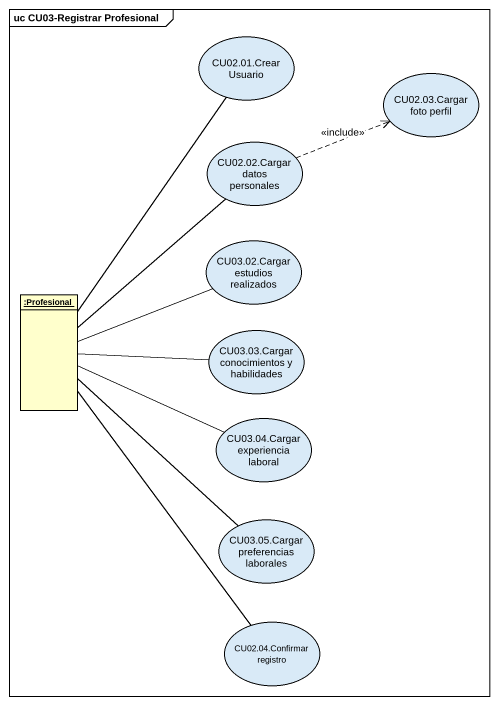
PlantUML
@startuml
mainframe uc CU03-Registrar Profesional
allowmixing
hide circle
hide empty members
usecase "CU02.01.Crear Usuario" as CU02_01_Crear_Usuario
usecase "CU02.03.Cargar foto perfil" as CU02_03_Cargar_foto_perfil
usecase "CU02.02.Cargar datos personales" as CU02_02_Cargar_datos
usecase "CU03.02.Cargar estudios realizados" as CU03_02_Cargar_estudios
object ":Profesional" as Profesional
usecase "CU03.03.Cargar conocimientos y habilidades" as CU03_03_Cargar
usecase "CU03.04.Cargar experiencia laboral" as CU03_04_Cargar_experiencia
usecase "CU03.05.Cargar preferencias laborales" as CU03_05_Cargar_preferencias
usecase "CU02.04.Confirmar registro" as CU02_04_Confirmar_registro
CU02_02_Cargar_datos .right.> CU02_03_Cargar_foto_perfil : <<include>>
Profesional -up- CU02_01_Crear_Usuario
Profesional -up- CU02_02_Cargar_datos
Profesional -right- CU03_02_Cargar_estudios
Profesional -right- CU03_03_Cargar
Profesional -right- CU03_04_Cargar_experiencia
Profesional -- CU03_05_Cargar_preferencias
Profesional -- CU02_04_Confirmar_registro
@enduml
